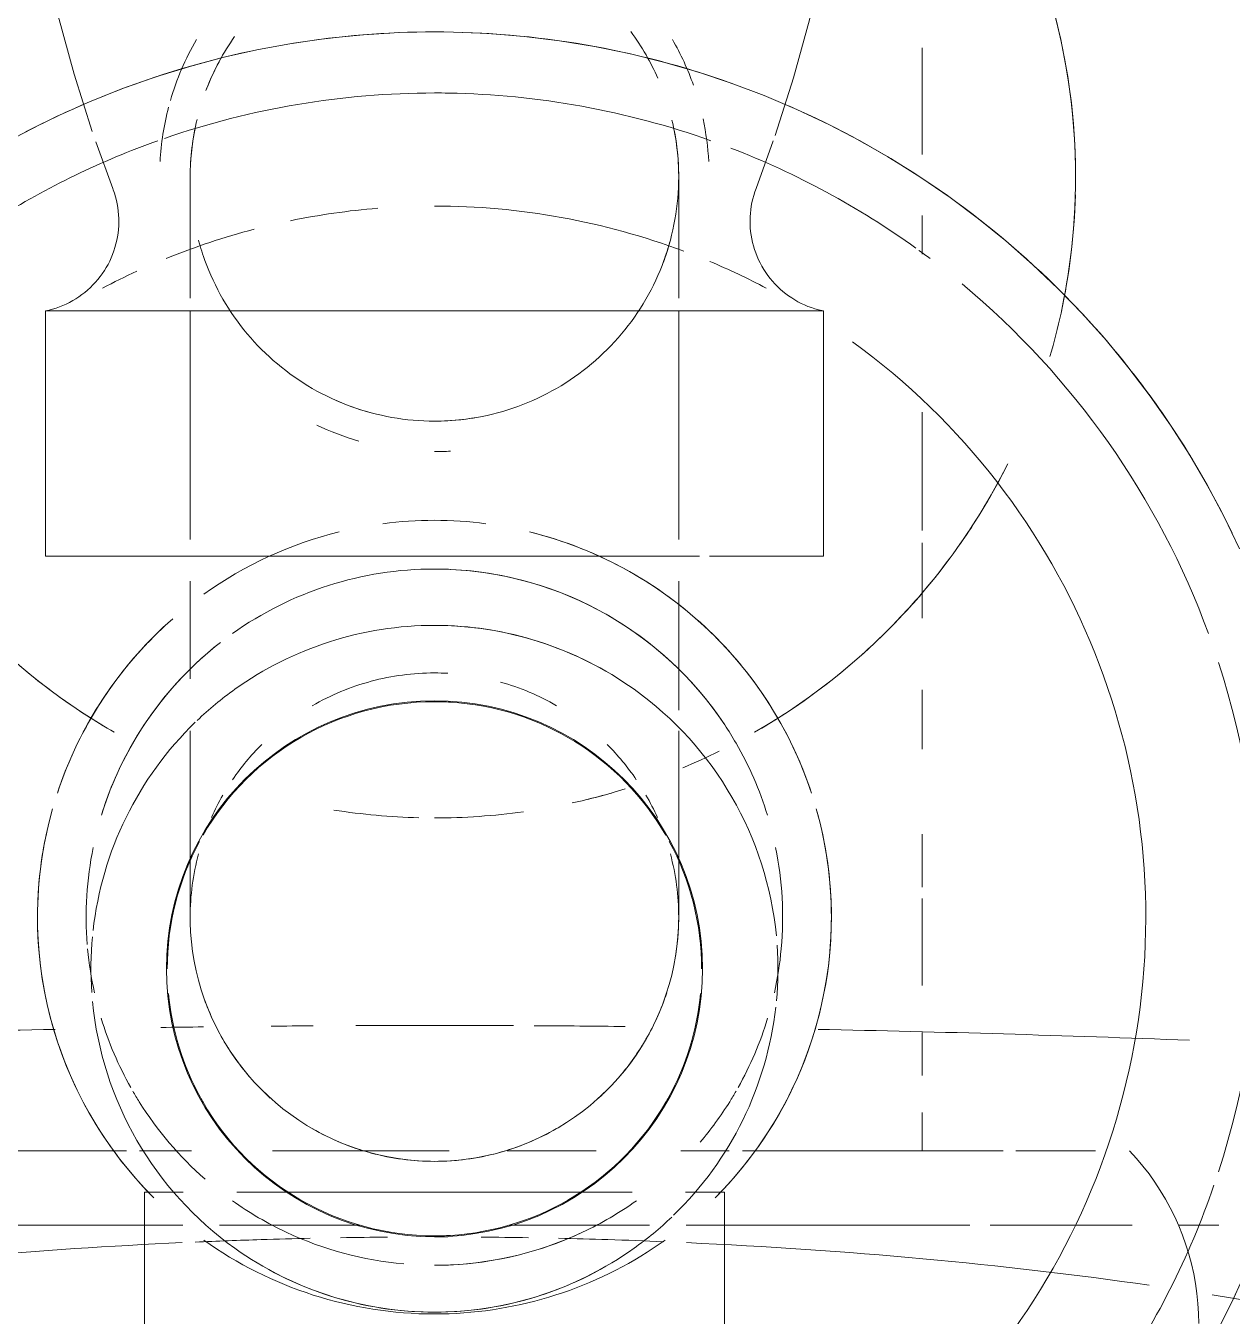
# Model space of a CAD drawing. Header units: millimetres. Extents: x -4000 to 187956, y -58990 to 162485.
# Drawn here: x 157920.76 to 157960.27, y 1812.43 to 1854.7 of the extents above; entities that cross this region are included whole.
import ezdxf

# ---------------------------------------------------------------- set-up
doc = ezdxf.new("R2010")
doc.units = ezdxf.units.MM
doc.layers.add('P-SANR-FIXT', color=6, linetype='Continuous', lineweight=9)

# ---------------------------------------------------------------- blocks, each defined once
blk = doc.blocks.new('C307 - C307-V894-FFS - TANG 1')
at = {"layer": 'P-SANR-FIXT', "color": 253}
for p, q in [((-9.5, 95.913), (-9.5, 82.012)), ((9.5, 82.012), (9.5, 95.913)), ((-9.5, 82.012), (-8.227, 82.012)), ((8.227, 82.012), (9.5, 82.012)), ((-8, 63.521), (-8, 61.989)), ((8, 61.989), (8, 63.521)), ((-12.74, 61.173), (-12.74, 53.14)), ((-9.008, 61.173), (-12.74, 61.173)), ((0, 61.173), (-8.676, 61.173)), ((12.74, 61.173), (0, 61.173)), ((12.74, 53.14), (12.74, 61.173)), ((0, 53.14), (-12.74, 53.14)), ((8.537, 53.14), (0, 53.14)), ((12.74, 53.14), (9.008, 53.14)), ((8, 50.595), (8, 50.961)), ((-11.097, 47.573), (-10.535, 49.127)), ((10.535, 49.127), (11.086, 47.596))]:
    blk.add_line(p, q, dxfattribs=at)
at = {"layer": 'P-SANR-FIXT', "color": 90}
for p, q in [((-25.025, 85.984), (-25.032, 86.312)), ((-25.005, 85.657), (-25.025, 85.984)), ((-24.972, 85.33), (-25.005, 85.657)), ((-24.926, 85.005), (-24.972, 85.33)), ((-24.867, 84.682), (-24.926, 85.005)), ((-24.795, 84.362), (-24.867, 84.682)), ((-24.71, 84.045), (-24.795, 84.362)), ((-24.613, 83.731), (-24.71, 84.045)), ((-24.503, 83.422), (-24.613, 83.731)), ((-24.381, 83.117), (-24.503, 83.422)), ((-24.406, 83.089), (-25.692, 83.089)), ((-24.247, 82.817), (-24.381, 83.117)), ((-18.216, 83.089), (-22.855, 83.089)), ((-15.507, 83.089), (-17.522, 83.089)), ((-8.242, 83.089), (-15.079, 83.089)), ((-4.256, 83.089), (-7.041, 83.089)), ((-4.253, 83.089), (-6.812, 83.089)), ((-2.443, 83.089), (-4.256, 83.089)), ((-2.443, 83.089), (-4.253, 83.089)), ((4.253, 83.089), (2.427, 83.089)), ((4.256, 83.089), (2.428, 83.089)), ((6.812, 83.089), (4.253, 83.089)), ((7.041, 83.089), (4.256, 83.089)), ((15.062, 83.089), (8.242, 83.089)), ((-24.101, 82.523), (-24.247, 82.817)), ((-23.943, 82.235), (-24.101, 82.523)), ((-23.774, 81.954), (-23.943, 82.235)), ((-6.474, 82.012), (0, 82.012)), ((0, 82.012), (6.474, 82.012)), ((-23.594, 81.68), (-23.774, 81.954)), ((-23.403, 81.413), (-23.594, 81.68)), ((-23.201, 81.153), (-23.403, 81.413)), ((-22.99, 80.903), (-23.201, 81.153)), ((-22.768, 80.66), (-22.99, 80.903)), ((-2.294, 80.664), (-1.985, 80.75)), ((-1.36, 80.884), (-1.043, 80.932)), ((-0.406, 80.99), (-0.086, 81)), ((-0.086, 81), (0.234, 80.997)), ((0.234, 80.997), (0.553, 80.981)), ((1.189, 80.911), (1.505, 80.857)), ((1.505, 80.857), (1.818, 80.791)), ((1.818, 80.791), (2.128, 80.712)), ((-21.654, 80.66), (-19.044, 80.66)), ((-21.654, 80.66), (-19.044, 80.66)), ((-18.63, 80.66), (-10.136, 80.66)), ((-18.42, 80.66), (-16.729, 80.66)), ((-16.729, 80.66), (-13.735, 80.66)), ((-15.976, 80.66), (-15.976, 79.395)), ((-14.759, 80.66), (-15.976, 80.66)), ((-11.296, 80.66), (-15.976, 80.66)), ((-11.296, 80.66), (-13.283, 80.66)), ((-12.578, 80.66), (-11.517, 80.66)), ((-11.265, 80.66), (-10.136, 80.66)), ((-10.085, 80.66), (-11.08, 80.66)), ((-10.085, 80.66), (-11.08, 80.66)), ((-9.658, 80.66), (-8.068, 80.66)), ((-8.164, 80.66), (-9.651, 80.66)), ((-3.117, 80.66), (-5.3, 80.66)), ((-2.47, 80.66), (-5.3, 80.66)), ((-5.154, 80.66), (-3.01, 80.66)), ((-5.154, 80.66), (-2.382, 80.66)), ((-3.485, 80.201), (-3.195, 80.334)), ((-3.195, 80.334), (-2.899, 80.456)), ((-2.899, 80.456), (-2.598, 80.566)), ((-2.598, 80.566), (-2.294, 80.664)), ((0, 80.66), (-0.484, 80.66)), ((0, 80.66), (-0.484, 80.66)), ((-0.466, 80.66), (0, 80.66)), ((-0.466, 80.66), (0, 80.66)), ((5.3, 80.66), (0, 80.66)), ((5.3, 80.66), (0, 80.66)), ((0, 80.66), (5.154, 80.66)), ((0, 80.66), (5.154, 80.66)), ((2.128, 80.712), (2.434, 80.621)), ((2.434, 80.621), (2.737, 80.517)), ((2.737, 80.517), (3.036, 80.402)), ((3.036, 80.402), (3.329, 80.274)), ((7.958, 80.66), (9.658, 80.66)), ((9.651, 80.66), (8.059, 80.66)), ((11.073, 80.66), (10.085, 80.66)), ((11.073, 80.66), (10.085, 80.66)), ((10.136, 80.66), (11.256, 80.66)), ((10.136, 80.66), (18.176, 80.66)), ((13.283, 80.66), (11.296, 80.66)), ((15.976, 80.66), (11.296, 80.66)), ((11.517, 80.66), (12.578, 80.66)), ((-4.322, 79.732), (-4.05, 79.899)), ((-4.05, 79.899), (-3.771, 80.056)), ((-3.771, 80.056), (-3.485, 80.201)), ((3.329, 80.274), (3.617, 80.135)), ((3.617, 80.135), (3.9, 79.985)), ((3.9, 79.985), (4.176, 79.824)), ((-4.847, 79.365), (-4.588, 79.554)), ((-4.588, 79.554), (-4.322, 79.732)), ((4.176, 79.824), (4.446, 79.651)), ((4.446, 79.651), (4.708, 79.468)), ((-5.34, 78.957), (-5.097, 79.166)), ((-5.097, 79.166), (-4.847, 79.365)), ((4.708, 79.468), (4.963, 79.275)), ((4.963, 79.275), (5.21, 79.071)), ((5.21, 79.071), (5.448, 78.858)), ((-5.799, 78.511), (-5.574, 78.739)), ((-5.574, 78.739), (-5.34, 78.957)), ((5.448, 78.858), (5.678, 78.635)), ((5.678, 78.635), (5.899, 78.404)), ((-6.221, 78.03), (-6.014, 78.275)), ((-6.014, 78.275), (-5.799, 78.511)), ((5.899, 78.404), (6.111, 78.163)), ((-15.976, 78.191), (-15.976, 76.778)), ((-6.417, 77.778), (-6.221, 78.03)), ((6.111, 78.163), (6.312, 77.915)), ((6.312, 77.915), (6.504, 77.659)), ((-6.778, 77.249), (-6.603, 77.517)), ((-6.603, 77.517), (-6.417, 77.778)), ((6.504, 77.659), (6.685, 77.395)), ((6.685, 77.395), (6.855, 77.124)), ((-7.096, 76.694), (-6.943, 76.975)), ((-6.943, 76.975), (-6.778, 77.249)), ((6.855, 77.124), (7.015, 76.847)), ((-7.238, 76.408), (-7.096, 76.694)), ((7.015, 76.847), (7.163, 76.563)), ((7.163, 76.563), (7.3, 76.274)), ((-7.487, 75.818), (-7.368, 76.115)), ((-7.368, 76.115), (-7.238, 76.408)), ((7.3, 76.274), (7.425, 75.979)), ((-7.594, 75.517), (-7.487, 75.818)), ((7.425, 75.979), (7.538, 75.68)), ((7.538, 75.68), (7.639, 75.376)), ((-7.688, 75.211), (-7.594, 75.517)), ((7.639, 75.376), (7.728, 75.069)), ((-15.976, 75.238), (-15.976, 72.389)), ((-7.841, 74.589), (-7.771, 74.902)), ((-7.771, 74.902), (-7.688, 75.211)), ((7.728, 75.069), (7.804, 74.758)), ((-7.898, 74.275), (-7.841, 74.589)), ((7.804, 74.758), (7.868, 74.445)), ((7.868, 74.445), (7.92, 74.129)), ((-7.942, 73.958), (-7.898, 74.275)), ((7.92, 74.129), (7.959, 73.811)), ((-7.994, 73.32), (-7.974, 73.639)), ((-7.974, 73.639), (-7.942, 73.958)), ((7.959, 73.811), (7.985, 73.492)), ((-8, 73), (-7.994, 73.32)), ((7.985, 73.492), (7.998, 73.173)), ((7.998, 73.173), (8, 73)), ((-8, 72.99), (-8, 73)), ((-8, 72.931), (-8, 72.99)), ((-8, 72.821), (-8, 72.931)), ((-8, 72.659), (-8, 72.821)), ((8, 73), (8, 72.974)), ((8, 72.768), (8, 72.588)), ((-8, 72.447), (-8, 72.659)), ((-8, 72.184), (-8, 72.447)), ((8, 72.588), (8, 72.357)), ((8, 72.357), (8, 72.075)), ((-15.976, 72.015), (-15.976, 70.284)), ((-8, 71.87), (-8, 72.184)), ((-8, 71.506), (-8, 71.87)), ((8, 72.075), (8, 71.743)), ((-8, 71.094), (-8, 71.506)), ((8, 71.743), (8, 71.362)), ((-8, 70.633), (-8, 71.094)), ((8, 71.362), (8, 70.931)), ((-8, 70.123), (-8, 70.633)), ((8, 70.931), (8, 70.452)), ((8, 70.452), (8, 69.926)), ((-8, 69.567), (-8, 70.123)), ((8, 69.926), (8, 69.353)), ((-8, 68.965), (-8, 69.567)), ((8, 69.353), (8, 68.734)), ((-8, 68.318), (-8, 68.965)), ((8, 68.734), (8, 68.071)), ((-8, 67.626), (-8, 68.318)), ((8, 68.071), (8, 67.363)), ((-15.976, 67.495), (-15.976, 65.552)), ((-8, 66.891), (-8, 67.626)), ((-15.976, 63.203), (-15.976, 60.74)), ((-15.976, 60.332), (-15.976, 56.458)), ((8.537, 53.14), (0, 53.14)), ((9.008, 53.14), (8.537, 53.14)), ((8, 51.783), (8, 52.238)), ((-15.976, 51.283), (-15.976, 50.011)), ((-8, 50.963), (-8, 50.597)), ((-8, 49.687), (-8, 49.448)), ((8, 49.447), (8, 49.686)), ((-8, 49.448), (-8, 49.242)), ((-8, 49.242), (-8, 49.069)), ((-8, 49.069), (-8, 48.929)), ((8, 49.241), (8, 49.447)), ((8, 49.068), (8, 49.241)), ((8, 48.928), (8, 49.068)), ((-8, 48.929), (-8, 48.823)), ((8, 48.822), (8, 48.928)), ((-15.976, 48.012), (-15.976, 44.516))]:
    blk.add_line(p, q, dxfattribs=at)
at = {"layer": 'P-SANR-FIXT', "color": 254}
for p, q in [((-24.393, 83.089), (-25.682, 83.089)), ((-20.059, 83.089), (-22.823, 83.089)), ((-18.205, 83.089), (-20.059, 83.089)), ((-8.258, 83.089), (-17.539, 83.089)), ((17.35, 83.089), (8.258, 83.089)), ((-6.474, 82.012), (0, 82.012)), ((0, 82.012), (6.474, 82.012)), ((8, 67.363), (8, 66.891)), ((-8, 66.214), (-8, 63.521)), ((8, 63.521), (8, 65.196)), ((-9.008, 61.173), (-9.535, 61.173)), ((0, 61.173), (-8.676, 61.173)), ((9.008, 61.173), (0, 61.173)), ((-8, 60.63), (-8, 53.14)), ((8, 53.14), (8, 60.63)), ((0, 53.14), (-9.008, 53.14)), ((9.008, 53.14), (8.537, 53.14)), ((-8, 52.724), (-8, 52.24)), ((8, 52.721), (8, 52.724)), ((8, 52.238), (8, 52.721)), ((-8, 52.24), (-8, 51.785)), ((-8, 51.785), (-8, 51.359)), ((8, 51.357), (8, 51.783)), ((-8, 51.359), (-8, 50.963)), ((8, 50.961), (8, 51.357)), ((-10.344, 50.423), (-10.356, 50.542)), ((-10.338, 50.303), (-10.344, 50.423)), ((-8, 50.597), (-8, 50.262)), ((8, 50.261), (8, 50.595)), ((10.34, 50.352), (10.336, 50.232)), ((10.348, 50.472), (10.34, 50.352)), ((10.362, 50.591), (10.348, 50.472)), ((-8, 50.262), (-8, 49.959)), ((-8, 49.959), (-8, 49.687)), ((8, 49.957), (8, 50.261)), ((8, 49.686), (8, 49.957)), ((-10.426, 49.47), (-10.399, 49.587)), ((-10.399, 49.587), (-10.377, 49.705)), ((-10.377, 49.705), (-10.36, 49.824)), ((10.415, 49.518), (10.444, 49.402)), ((-8, 48.823), (-8, 48.75)), ((8, 48.75), (8, 48.822))]:
    blk.add_line(p, q, dxfattribs=at)
at = {"layer": 'P-SANR-FIXT', "color": 250, "flags": 128}
for points in [[(-25.577, 86.669), (-26.103, 85.635), (-26.587, 84.581)], [(-26.37, 60.932), (-25.866, 59.887), (-25.321, 58.863), (-24.735, 57.862), (-24.11, 56.885), (-23.446, 55.933), (-22.745, 55.01), (-22.008, 54.114), (-21.235, 53.249), (-20.428, 52.416), (-19.588, 51.616), (-18.718, 50.849), (-17.817, 50.119), (-16.888, 49.424), (-15.931, 48.768), (-14.95, 48.15), (-13.944, 47.572), (-12.916, 47.035), (-11.867, 46.539), (-10.8, 46.086), (-9.715, 45.676), (-8.614, 45.309), (-7.5, 44.987), (-6.374, 44.709), (-5.237, 44.477), (-4.092, 44.29), (-2.941, 44.15), (-1.785, 44.055), (-0.626, 44.007), (0, 44)], [(0, 44), (1.16, 44.023), (2.318, 44.093), (3.472, 44.209), (4.62, 44.37), (5.761, 44.578), (6.893, 44.831), (8.014, 45.129), (9.122, 45.472), (10.216, 45.859), (11.293, 46.289), (12.352, 46.762), (13.392, 47.277)], [(-8.41, 9), (-9.272, 10.778), (-10.063, 12.59), (-10.781, 14.432), (-11.424, 16.3), (-11.993, 18.194), (-12.485, 20.108), (-12.9, 22.04), (-13.237, 23.988), (-13.497, 25.947), (-13.678, 27.916), (-13.779, 29.889), (-13.802, 31.866), (-13.746, 33.842), (-13.611, 35.814), (-13.397, 37.779), (-13.105, 39.733), (-12.735, 41.675), (-12.287, 43.6), (-11.763, 45.506), (-11.163, 47.389)], [(11.205, 47.267), (11.8, 45.383), (12.319, 43.475), (12.761, 41.549), (13.126, 39.607), (13.414, 37.651), (13.622, 35.686), (13.752, 33.713), (13.803, 31.737), (13.775, 29.761), (13.668, 27.787), (13.482, 25.82), (13.218, 23.861), (12.875, 21.914), (12.455, 19.983), (11.958, 18.07), (11.385, 16.178), (10.736, 14.311), (10.014, 12.471), (9.219, 10.662), (8.41, 9)]]:
    blk.add_lwpolyline(points, dxfattribs=at)
at = {"layer": 'P-SANR-FIXT', "color": 90, "flags": 128}
for points in [[(-1.985, 80.75), (-1.674, 80.823), (-1.36, 80.884)], [(-1.043, 80.932), (-0.725, 80.967), (-0.406, 80.99)], [(0.553, 80.981), (0.872, 80.952), (1.189, 80.911)], [(8, 72.974), (8, 72.897), (8, 72.768)]]:
    blk.add_lwpolyline(points, dxfattribs=at)
at = {"layer": 'P-SANR-FIXT', "color": 253, "flags": 128}
for points in [[(-10.356, 50.542), (-10.372, 50.661), (-10.393, 50.779), (-10.418, 50.896), (-10.448, 51.012), (-10.483, 51.127), (-10.522, 51.241), (-10.566, 51.352), (-10.615, 51.462), (-10.667, 51.57), (-10.724, 51.676), (-10.785, 51.779), (-10.85, 51.88), (-10.92, 51.978), (-10.993, 52.073), (-11.069, 52.165), (-11.15, 52.254), (-11.234, 52.34), (-11.321, 52.422), (-11.411, 52.501), (-11.505, 52.576), (-11.601, 52.648), (-11.701, 52.715), (-11.803, 52.778), (-11.907, 52.838), (-12.013, 52.893), (-12.122, 52.944), (-12.233, 52.99), (-12.345, 53.032), (-12.459, 53.069), (-12.575, 53.102), (-12.691, 53.13), (-12.74, 53.14)], [(12.74, 53.14), (12.623, 53.114), (12.507, 53.083), (12.392, 53.048), (12.279, 53.008), (12.167, 52.963), (12.058, 52.914), (11.95, 52.861), (11.845, 52.803), (11.742, 52.742), (11.642, 52.676), (11.544, 52.606), (11.449, 52.532), (11.358, 52.455), (11.269, 52.374), (11.184, 52.29), (11.102, 52.202), (11.024, 52.111), (10.949, 52.017), (10.878, 51.92), (10.811, 51.821), (10.749, 51.718), (10.69, 51.614), (10.636, 51.507), (10.586, 51.398), (10.54, 51.287), (10.499, 51.174), (10.462, 51.06), (10.43, 50.944), (10.402, 50.827), (10.38, 50.709), (10.362, 50.591)], [(-10.36, 49.824), (-10.347, 49.943), (-10.339, 50.063), (-10.336, 50.183), (-10.338, 50.303)], [(10.336, 50.232), (10.337, 50.112), (10.343, 49.992), (10.354, 49.873), (10.37, 49.754), (10.39, 49.635), (10.415, 49.518)], [(-10.535, 49.127), (-10.494, 49.24), (-10.458, 49.354), (-10.426, 49.47)], [(10.444, 49.402), (10.479, 49.287), (10.517, 49.173), (10.535, 49.127)]]:
    blk.add_lwpolyline(points, dxfattribs=at)
at = {"layer": 'P-SANR-FIXT', "color": 253}
for centre, radius, start, end in [((0, 73), 23.297, 105.3108, 234), ((0, 73), 23.297, 306, 74.6892), ((0, 73), 27, 145.2619, 161.0128), ((0, 73), 29, 148.6226, 154.7976), ((0, 74.691), 11.25, 90, 120), ((0, 74.691), 11.25, 60, 90), ((0, 74.691), 11.25, 125.5272, 133.6949), ((0, 74.691), 11.25, 125.5272, 133.6949), ((0, 74.691), 11.25, 5.4905, 54.4728), ((0, 74.691), 11.25, 5.4905, 54.4728), ((0, 74.691), 11.25, 134.1394, 173.5904), ((0, 74.691), 11.25, 134.1394, 173.5904), ((0, 73), 13, 135, 195.8514), ((0, 73), 13, 344.1486, 45), ((0, 73), 27, 162, 198), ((0, 74.691), 11.25, 174.6435, 183.9413), ((0, 74.691), 11.25, 174.6435, 183.9413), ((0, 74.691), 11.25, 354.6435, 3.9413), ((0, 74.691), 11.25, 354.6435, 3.9413), ((0, 74.691), 11.25, 185.4905, 234.4728), ((0, 74.691), 11.25, 185.4905, 234.4728), ((0, 74.691), 11.25, 314.1394, 353.5904), ((0, 74.691), 11.25, 314.1394, 353.5904), ((0, 73), 11.405, 197.0353, 210), ((0, 73), 11.405, 197.0353, 210), ((0, 73), 11.405, 307.8881, 342.9647), ((0, 73), 11.405, 307.8881, 342.9647), ((0, 73), 13, 198.2249, 256.1379), ((0, 73), 13, 311.2324, 341.7751), ((0, 48.75), 21, 119.9568, 153.4176), ((0, 48.75), 21, 23.4533, 60.0432), ((0, 73), 11.405, 213.5357, 270), ((0, 73), 11.405, 213.5357, 270), ((0, 74.691), 11.25, 305.5272, 313.6949), ((0, 74.691), 11.25, 305.5272, 313.6949), ((0, 74.691), 11.25, 240, 270), ((0, 73), 27, 200.1353, 230.1972), ((0, 73), 11.405, 270, 305.4614), ((0, 73), 11.405, 270, 305.4614), ((0, 73), 13, 283.8621, 305.541), ((0, 73), 29, 205.7174, 214.3074), ((0, 73), 29, 218.0932, 225.4104), ((0, 48.75), 21, 163.7365, 167.7383), ((0, 73), 23.297, 242.1872, 247.2211), ((0, 73), 23.297, 294.7332, 297.8128), ((0, 73), 27, 234.2675, 248.9158), ((0, 73), 27, 289.5931, 302.1047), ((0, 73), 29, 293.4386, 303.073), ((0, 73), 27, 250.4069, 269.011), ((0, 73), 27, 270, 289.1062), ((0, 73), 29, 281.9666, 292.4496), ((0, 48.75), 9, 330, 343.8719), ((0, 73), 29, 250.3698, 270), ((0, 48.75), 9, 199.4825, 210)]:
    blk.add_arc(centre, radius, start, end, dxfattribs=at)
at = {"layer": 'P-SANR-FIXT', "color": 90}
for centre, radius, start, end in [((0, 73), 13, 92.1343, 125.541), ((0, 73), 13, 90, 92.1343), ((0, 73), 13, 90, 92.1343), ((0, 73), 13, 54.459, 90), ((0, 73), 11.405, 90, 115.1795), ((0, 73), 11.405, 90, 115.1795), ((0, 73), 11.405, 92.6486, 115.1795), ((0, 73), 11.405, 90, 92.6486), ((0, 73), 11.405, 64.8205, 84.9482), ((0, 73), 11.405, 64.8205, 84.9482), ((0, 73), 11.405, 64.8205, 84.9482), ((0, 74.691), 8.75, 93.4522, 150), ((0, 73), 11.405, 115.1795, 125.4614), ((0, 74.691), 8.75, 90, 93.4522), ((0, 74.691), 8.75, 30, 90), ((0, 73), 11.405, 54.5386, 64.8205), ((0, 73), 11.405, 32.012, 48.798), ((0, 73), 8, 90, 105), ((0, 73), 8, 75, 90), ((0, 73), 11.405, 139.7289, 147.988), ((0, 73), 8, 105, 120), ((0, 73), 8, 60, 75), ((0, 74.691), 8.75, 150, 151.1806), ((0, 74.691), 8.75, 28.8194, 30), ((0, 73), 11.405, 147.988, 150), ((0, 73), 11.405, 147.988, 150), ((0, 73), 11.405, 147.988, 150), ((0, 74.691), 8.75, 151.1806, 174.7104), ((0, 73), 8, 132.2071, 135), ((0, 73), 8, 45, 47.7929), ((0, 74.691), 8.75, 5.2896, 28.8194), ((0, 73), 11.405, 30, 32.012), ((0, 73), 11.405, 30, 32.012), ((0, 73), 11.405, 30, 32.012), ((0, 73), 11.405, 150.6808, 163.1167), ((0, 73), 8, 139.3925, 150), ((0, 73), 8, 30, 40.6075), ((0, 73), 11.405, 16.8833, 29.3192), ((0, 73), 8, 150, 161.9835), ((0, 73), 8, 18.0165, 30), ((0, 73), 11.405, 167.4583, 174.7517), ((0, 73), 11.405, 5.2483, 12.5417), ((0, 74.691), 8.75, 180, 208.477), ((0, 74.691), 8.75, 331.523, 360), ((0, 73), 11.405, 174.843, 191.5292), ((0, 73), 8, 169.945, 180), ((0, 73), 11.405, 348.4708, 4.5313), ((0, 73), 8, 180, 195), ((0, 73), 8, 345, 360), ((0, 74.691), 8.75, 210, 266.5478), ((0, 74.691), 8.75, 270, 330), ((0, 48.75), 21, 90, 97.976), ((0, 48.75), 21, 90, 91.2716), ((0, 73), 11.405, 197.0353, 210), ((0, 73), 8, 204.0764, 210), ((0, 48.75), 21, 80.9852, 88.6098), ((0, 73), 8, 330, 335.9236), ((0, 73), 11.405, 330, 342.9647), ((0, 48.75), 21, 102.4023, 107.3048), ((0, 48.75), 21, 102.4023, 106.0301), ((0, 73), 8, 214.2561, 225), ((0, 73), 8, 315, 325.7439), ((0, 48.75), 21, 112.7924, 116.3595), ((0, 73), 11.405, 210, 213.5357), ((0, 73), 11.405, 307.8881, 330), ((0, 48.75), 21, 119.9568, 125.8085), ((0, 48.75), 21, 54.1915, 60.0432), ((0, 73), 11.405, 213.5357, 267.3514), ((0, 74.691), 8.75, 266.5478, 270), ((0, 48.75), 21, 126, 143.5166), ((0, 48.75), 21, 36.4834, 54), ((0, 73), 8, 266.8415, 270), ((0, 73), 13, 223.7902, 225), ((0, 73), 11.405, 270, 305.4614), ((0, 73), 13, 311.2324, 315), ((0, 73), 11.405, 267.3514, 270), ((0, 48.75), 21, 144.676, 153.4176), ((0, 73), 13, 262.5504, 270), ((0, 73), 13, 270, 277.4496), ((0, 48.75), 9, 90, 93.3563), ((0, 48.75), 9, 64.6476, 74.0609), ((0, 48.75), 8, 90, 93.1585), ((0, 48.75), 8, 159.5863, 165), ((0, 48.75), 8, 15, 20.4137), ((0, 48.75), 8, 180, 191.323), ((0, 48.75), 8, 348.677, 0)]:
    blk.add_arc(centre, radius, start, end, dxfattribs=at)
at = {"layer": 'P-SANR-FIXT', "color": 254}
for centre, radius, start, end in [((0, 73), 13, 92.1343, 125.541), ((0, 73), 13, 54.459, 90), ((0, 73), 11.405, 115.1795, 125.4614), ((0, 73), 11.405, 115.1795, 125.4614), ((0, 73), 11.405, 54.5386, 64.8205), ((0, 73), 11.405, 54.5386, 64.8205), ((0, 73), 13, 135, 180), ((0, 73), 13, 0, 45), ((0, 73), 11.405, 32.012, 48.798), ((0, 73), 11.405, 32.012, 48.798), ((0, 73), 11.405, 139.7289, 147.988), ((0, 73), 11.405, 139.7289, 147.988), ((0, 73), 11.405, 150.6808, 163.1167), ((0, 73), 11.405, 150.6808, 163.1167), ((0, 73), 11.405, 16.8833, 29.3192), ((0, 73), 11.405, 16.8833, 29.3192), ((0, 73), 11.405, 167.4583, 174.7517), ((0, 73), 11.405, 167.4583, 174.7517), ((0, 73), 11.405, 5.2483, 12.5417), ((0, 73), 11.405, 5.2483, 12.5417), ((0, 73), 11.405, 174.843, 191.5292), ((0, 73), 11.405, 174.843, 191.5292), ((0, 73), 11.405, 348.4708, 4.5313), ((0, 73), 11.405, 348.4708, 4.5313), ((0, 73), 13, 180, 195.8514), ((0, 73), 13, 344.1486, 0), ((0, 73), 13, 198.2249, 223.7902), ((0, 73), 13, 315, 341.7751), ((0, 48.75), 21, 112.7924, 116.3595), ((0, 73), 11.405, 210, 213.5357), ((0, 73), 11.405, 210, 213.5357), ((0, 73), 8, 240, 254.3287), ((0, 73), 8, 285, 300), ((0, 73), 8, 270, 285), ((0, 73), 13, 225, 256.1379), ((0, 73), 13, 283.8621, 305.541), ((0, 73), 13, 262.5504, 270), ((0, 73), 13, 270, 277.4496), ((0, 48.75), 21, 167.7383, 178.3834), ((0, 73), 27, 233.039, 234), ((0, 73), 23.297, 249.4637, 270), ((0, 73), 23.297, 284.6786, 292.1428), ((0, 73), 23.297, 274.5729, 281.6778), ((0, 48.75), 21, 180, 198), ((0, 48.75), 9, 183.1872, 192.1701), ((0, 48.75), 9, 345.3238, 356.8133), ((0, 73), 27, 269.011, 270), ((0, 48.75), 8, 330, 339.2873)]:
    blk.add_arc(centre, radius, start, end, dxfattribs=at)
at = {"layer": 'P-SANR-FIXT', "color": 250}
for centre, radius, start, end in [((0, 74.691), 11.25, 90, 125.5272), ((0, 74.691), 11.25, 54.4728, 90), ((0, 74.691), 8.778, 90, 270), ((0, 74.691), 8.778, 270, 90), ((0, 74.691), 11.25, 234.4728, 270), ((0, 74.691), 11.25, 270, 305.5272), ((0, 74.691), 11.25, 270, 305.5272), ((0, 73), 29, 214.3074, 218.0932), ((0, 48.75), 21, 167.7383, 227.8289), ((0, 73), 29, 225.4104, 246.4109), ((0, 73), 29, 270, 279.2562)]:
    blk.add_arc(centre, radius, start, end, dxfattribs=at)
blk.add_open_spline([(-42.56, 89.707), (-37.766, 87.859), (-31.945, 86.405), (-25.469, 85.369)], degree=3, dxfattribs=at)
at = {"layer": 'P-SANR-FIXT', "color": 253}
for points in [[(-23.413, 85.057), (-18.615, 84.369), (-13.494, 83.902), (-8.261, 83.663)], [(8.26, 83.663), (12.971, 83.878), (17.593, 84.278), (21.969, 84.858)], [(-24.727, 77.033), (-20.668, 76.877), (-16.614, 76.758), (-12.564, 76.677)], [(12.426, 76.675), (16.477, 76.756), (20.576, 76.875), (24.723, 77.033)], [(6.546, 44.152), (6.918, 44.682), (7.226, 45.258), (7.46, 45.861)]]:
    blk.add_open_spline(points, degree=3, dxfattribs=at)
at = {"layer": 'P-SANR-FIXT', "color": 254}
for points in [[(-7.518, 83.631), (-6.907, 83.605), (-6.293, 83.583), (-5.679, 83.564)], [(5.678, 83.564), (6.398, 83.586), (7.116, 83.613), (7.832, 83.644)], [(-8, 48.75), (-8, 48.124), (-7.925, 47.498), (-7.779, 46.888)], [(7.775, 46.866), (7.924, 47.483), (8, 48.117), (8, 48.75)]]:
    blk.add_open_spline(points, degree=3, dxfattribs=at)
at = {"layer": 'P-SANR-FIXT', "color": 90}
for points in [[(-5.679, 83.564), (-5.142, 83.547), (-4.605, 83.532), (-4.067, 83.52)], [(-3.077, 83.501), (-2.563, 83.492), (-2.049, 83.486), (-1.535, 83.482)], [(-0.439, 83.476), (-0.296, 83.475), (-0.152, 83.475), (-0.008, 83.475)], [(1.534, 83.482), (2.048, 83.486), (2.563, 83.492), (3.076, 83.501)], [(4.067, 83.52), (4.605, 83.532), (5.142, 83.547), (5.678, 83.564)], [(-6.25, 76.581), (-5.256, 76.57), (-4.262, 76.562), (-3.268, 76.556)], [(-2.593, 76.552), (-1.728, 76.548), (-0.864, 76.545), (0, 76.544)], [(0, 76.544), (0.854, 76.545), (1.711, 76.547), (2.57, 76.551)], [(3.967, 76.56), (4.427, 76.563), (4.888, 76.567), (5.349, 76.571)], [(7.566, 76.595), (8.029, 76.601), (8.494, 76.607), (8.959, 76.614)], [(7.516, 51.489), (7.198, 52.363), (6.257, 53.994), (4.083, 55.821), (1.418, 56.79), (-1.416, 56.791), (-4.084, 55.819), (-6.252, 53.999), (-7.67, 51.548), (-8, 49.683), (-8, 48.75)], [(-0.438, 56.738), (-0.756, 56.72), (-1.074, 56.684), (-1.388, 56.629)], [(3.339, 56.02), (2.939, 56.203), (2.524, 56.354), (2.1, 56.469)], [(-7.516, 51.49), (-7.835, 50.616), (-8, 49.683), (-8, 48.75)]]:
    blk.add_open_spline(points, degree=3, dxfattribs=at)
at = {"layer": 'P-SANR-FIXT', "color": 250}
blk.add_open_spline([(-18.366, 4.081), (-19.903, 4.154), (-23.248, 4.335), (-28.273, 4.692), (-33.432, 5.166), (-37.602, 5.618), (-40.864, 6.004), (-44.081, 6.399), (-47.997, 6.927), (-52.535, 7.633), (-56.941, 8.397), (-61.248, 9.203), (-65.448, 10.056), (-70.877, 11.275), (-85.281, 14.901), (-106.179, 22.375), (-129.304, 35.807), (-141.715, 47.207), (-147.158, 53.548)], degree=3, knots=[-0.9208028, -0.9208028, -0.9208028, -0.9208028, -0.9, -0.875, -0.85, -0.825, -0.8125, -0.8, -0.775, -0.75, -0.725, -0.7, -0.675, -0.65, -0.6, -0.4, -0.2, 0, 0, 0, 0], dxfattribs=at)
at = {"layer": 'P-SANR-FIXT', "color": 253}
blk.add_open_spline([(-7.318, 45.519), (-7.203, 45.257), (-6.935, 44.729), (-6.61, 44.234), (-6.427, 43.988)], degree=3, knots=[-0.86746336, -0.86746336, -0.86746336, -0.86746336, -0.83333333, -0.79680333, -0.79680333, -0.79680333, -0.79680333], dxfattribs=at)
blk = doc.blocks.new('C307 - C307-V947-FFS - TANG 1')
at = {"layer": 'P-SANR-FIXT', "color": 253}
for p, q in [((-9.5, 95.913), (-9.5, 82.012)), ((9.5, 82.012), (9.5, 95.913)), ((-9.5, 82.012), (-8.227, 82.012)), ((8.227, 82.012), (9.5, 82.012)), ((-8, 63.521), (-8, 61.989)), ((8, 61.989), (8, 63.521)), ((-12.74, 61.173), (-12.74, 53.14)), ((-9.008, 61.173), (-12.74, 61.173)), ((0, 61.173), (-8.676, 61.173)), ((12.74, 61.173), (0, 61.173)), ((12.74, 53.14), (12.74, 61.173)), ((0, 53.14), (-12.74, 53.14)), ((8.537, 53.14), (0, 53.14)), ((12.74, 53.14), (9.008, 53.14)), ((8, 50.595), (8, 50.961)), ((-11.097, 47.573), (-10.535, 49.127)), ((10.535, 49.127), (11.086, 47.596))]:
    blk.add_line(p, q, dxfattribs=at)
at = {"layer": 'P-SANR-FIXT', "color": 90}
for p, q in [((-25.025, 85.984), (-25.032, 86.312)), ((-25.005, 85.657), (-25.025, 85.984)), ((-24.972, 85.33), (-25.005, 85.657)), ((-24.926, 85.005), (-24.972, 85.33)), ((-24.613, 83.731), (-24.71, 84.045)), ((-24.503, 83.422), (-24.613, 83.731)), ((-24.381, 83.117), (-24.503, 83.422)), ((-24.406, 83.089), (-25.692, 83.089)), ((-24.247, 82.817), (-24.381, 83.117)), ((-18.216, 83.089), (-22.855, 83.089)), ((-15.507, 83.089), (-17.522, 83.089)), ((-8.242, 83.089), (-15.079, 83.089)), ((-4.256, 83.089), (-7.041, 83.089)), ((-4.253, 83.089), (-6.812, 83.089)), ((-2.443, 83.089), (-4.256, 83.089)), ((-2.443, 83.089), (-4.253, 83.089)), ((4.253, 83.089), (2.427, 83.089)), ((4.256, 83.089), (2.428, 83.089)), ((6.812, 83.089), (4.253, 83.089)), ((7.041, 83.089), (4.256, 83.089)), ((15.062, 83.089), (8.242, 83.089)), ((-24.101, 82.523), (-24.247, 82.817)), ((-23.943, 82.235), (-24.101, 82.523)), ((-23.774, 81.954), (-23.943, 82.235)), ((-6.474, 82.012), (0, 82.012)), ((0, 82.012), (6.474, 82.012)), ((-23.594, 81.68), (-23.774, 81.954)), ((-23.403, 81.413), (-23.594, 81.68)), ((-23.201, 81.153), (-23.403, 81.413)), ((-22.99, 80.903), (-23.201, 81.153)), ((-22.768, 80.66), (-22.99, 80.903)), ((-2.294, 80.664), (-1.985, 80.75)), ((-1.985, 80.75), (-1.674, 80.823)), ((-1.674, 80.823), (-1.36, 80.884)), ((-1.36, 80.884), (-1.043, 80.932)), ((-1.043, 80.932), (-0.725, 80.967)), ((-0.725, 80.967), (-0.406, 80.99)), ((-0.406, 80.99), (-0.086, 81)), ((-0.086, 81), (0.234, 80.997)), ((0.234, 80.997), (0.553, 80.981)), ((0.553, 80.981), (0.872, 80.952)), ((0.872, 80.952), (1.189, 80.911)), ((1.189, 80.911), (1.505, 80.857)), ((1.505, 80.857), (1.818, 80.791)), ((1.818, 80.791), (2.128, 80.712)), ((-21.654, 80.66), (-19.044, 80.66)), ((-21.654, 80.66), (-19.044, 80.66)), ((-18.63, 80.66), (-13.383, 80.66)), ((-18.42, 80.66), (-16.729, 80.66)), ((-16.729, 80.66), (-13.735, 80.66)), ((-15.976, 80.66), (-15.976, 79.395)), ((-14.759, 80.66), (-15.976, 80.66)), ((-11.296, 80.66), (-15.976, 80.66)), ((-13.383, 80.66), (-10.136, 80.66)), ((-11.296, 80.66), (-13.283, 80.66)), ((-12.578, 80.66), (-11.517, 80.66)), ((-11.265, 80.66), (-10.136, 80.66)), ((-10.085, 80.66), (-11.08, 80.66)), ((-10.085, 80.66), (-11.08, 80.66)), ((-9.658, 80.66), (-8.068, 80.66)), ((-8.164, 80.66), (-9.651, 80.66)), ((-3.117, 80.66), (-5.3, 80.66)), ((-2.47, 80.66), (-5.3, 80.66)), ((-5.154, 80.66), (-3.01, 80.66)), ((-5.154, 80.66), (-2.382, 80.66)), ((-3.485, 80.201), (-3.195, 80.334)), ((-3.195, 80.334), (-2.899, 80.456)), ((-2.899, 80.456), (-2.598, 80.566)), ((-2.598, 80.566), (-2.294, 80.664)), ((0, 80.66), (-0.484, 80.66)), ((0, 80.66), (-0.484, 80.66)), ((-0.466, 80.66), (0, 80.66)), ((-0.466, 80.66), (0, 80.66)), ((5.3, 80.66), (0, 80.66)), ((5.3, 80.66), (0, 80.66)), ((0, 80.66), (5.154, 80.66)), ((0, 80.66), (5.154, 80.66)), ((2.128, 80.712), (2.434, 80.621)), ((2.434, 80.621), (2.737, 80.517)), ((2.737, 80.517), (3.036, 80.402)), ((3.036, 80.402), (3.329, 80.274)), ((7.958, 80.66), (9.658, 80.66)), ((9.651, 80.66), (8.059, 80.66)), ((11.073, 80.66), (10.085, 80.66)), ((11.073, 80.66), (10.085, 80.66)), ((10.136, 80.66), (11.256, 80.66)), ((10.136, 80.66), (13.383, 80.66)), ((13.283, 80.66), (11.296, 80.66)), ((15.976, 80.66), (11.296, 80.66)), ((11.517, 80.66), (12.578, 80.66)), ((-4.322, 79.732), (-4.05, 79.899)), ((-4.05, 79.899), (-3.771, 80.056)), ((-3.771, 80.056), (-3.485, 80.201)), ((3.329, 80.274), (3.617, 80.135)), ((3.617, 80.135), (3.9, 79.985)), ((3.9, 79.985), (4.176, 79.824)), ((-4.847, 79.365), (-4.588, 79.554)), ((-4.588, 79.554), (-4.322, 79.732)), ((4.176, 79.824), (4.446, 79.651)), ((4.446, 79.651), (4.708, 79.468)), ((-5.34, 78.957), (-5.097, 79.166)), ((-5.097, 79.166), (-4.847, 79.365)), ((4.708, 79.468), (4.963, 79.275)), ((4.963, 79.275), (5.21, 79.071)), ((5.21, 79.071), (5.448, 78.858)), ((-5.799, 78.511), (-5.574, 78.739)), ((-5.574, 78.739), (-5.34, 78.957)), ((5.448, 78.858), (5.678, 78.635)), ((-6.221, 78.03), (-6.014, 78.275)), ((-6.014, 78.275), (-5.799, 78.511)), ((-15.976, 78.191), (-15.976, 76.778)), ((-6.417, 77.778), (-6.221, 78.03)), ((6.111, 78.163), (6.312, 77.915)), ((6.312, 77.915), (6.504, 77.659)), ((-6.778, 77.249), (-6.603, 77.517)), ((-6.603, 77.517), (-6.417, 77.778)), ((6.504, 77.659), (6.685, 77.395)), ((6.685, 77.395), (6.855, 77.124)), ((-7.096, 76.694), (-6.943, 76.975)), ((-6.943, 76.975), (-6.778, 77.249)), ((6.855, 77.124), (7.015, 76.847)), ((-7.238, 76.408), (-7.096, 76.694)), ((7.015, 76.847), (7.163, 76.563)), ((7.163, 76.563), (7.3, 76.274)), ((-7.487, 75.818), (-7.368, 76.115)), ((-7.368, 76.115), (-7.238, 76.408)), ((7.3, 76.274), (7.425, 75.979)), ((-7.594, 75.517), (-7.487, 75.818)), ((7.425, 75.979), (7.538, 75.68)), ((7.538, 75.68), (7.639, 75.376)), ((-7.688, 75.211), (-7.594, 75.517)), ((7.639, 75.376), (7.728, 75.069)), ((-15.976, 75.238), (-15.976, 72.389)), ((-7.841, 74.589), (-7.771, 74.902)), ((-7.771, 74.902), (-7.688, 75.211)), ((7.728, 75.069), (7.804, 74.758)), ((-7.898, 74.275), (-7.841, 74.589)), ((7.804, 74.758), (7.868, 74.445)), ((7.868, 74.445), (7.92, 74.129)), ((-7.942, 73.958), (-7.898, 74.275)), ((7.92, 74.129), (7.959, 73.811)), ((-7.994, 73.32), (-7.974, 73.639)), ((-7.974, 73.639), (-7.942, 73.958)), ((7.959, 73.811), (7.985, 73.492)), ((-8, 73), (-7.994, 73.32)), ((-8, 72.99), (-8, 73)), ((-8, 72.931), (-8, 72.99)), ((-8, 72.821), (-8, 72.931)), ((-8, 72.659), (-8, 72.821)), ((8, 72.768), (8, 72.588)), ((-8, 72.447), (-8, 72.659)), ((-8, 72.184), (-8, 72.447)), ((8, 72.588), (8, 72.357)), ((8, 72.357), (8, 72.075)), ((-15.976, 72.015), (-15.976, 70.284)), ((-8, 71.87), (-8, 72.184)), ((-8, 71.506), (-8, 71.87)), ((8, 72.075), (8, 71.743)), ((-8, 71.094), (-8, 71.506)), ((8, 71.743), (8, 71.362)), ((-8, 70.633), (-8, 71.094)), ((8, 71.362), (8, 70.931)), ((-8, 70.123), (-8, 70.633)), ((8, 70.931), (8, 70.452)), ((8, 70.452), (8, 69.926)), ((-8, 69.567), (-8, 70.123)), ((8, 69.926), (8, 69.353)), ((-8, 68.965), (-8, 69.567)), ((8, 69.353), (8, 68.734)), ((-8, 68.318), (-8, 68.965)), ((8, 68.734), (8, 68.071)), ((-8, 67.626), (-8, 68.318)), ((8, 68.071), (8, 67.363)), ((-15.976, 67.495), (-15.976, 65.552)), ((-8, 66.891), (-8, 67.626)), ((-15.976, 63.203), (-15.976, 60.74)), ((-15.976, 60.332), (-15.976, 56.458)), ((8.537, 53.14), (0, 53.14)), ((9.008, 53.14), (8.537, 53.14)), ((8, 51.783), (8, 52.238)), ((-15.976, 51.283), (-15.976, 50.011)), ((-8, 50.963), (-8, 50.597)), ((-8, 49.687), (-8, 49.448)), ((8, 49.447), (8, 49.686)), ((-8, 49.448), (-8, 49.242)), ((-8, 49.242), (-8, 49.069)), ((-8, 49.069), (-8, 48.929)), ((8, 49.241), (8, 49.447)), ((8, 49.068), (8, 49.241)), ((8, 48.928), (8, 49.068)), ((-8, 48.929), (-8, 48.823)), ((8, 48.822), (8, 48.928)), ((-15.976, 48.012), (-15.976, 44.516))]:
    blk.add_line(p, q, dxfattribs=at)
at = {"layer": 'P-SANR-FIXT', "color": 254}
for p, q in [((-24.393, 83.089), (-25.682, 83.089)), ((-20.059, 83.089), (-22.823, 83.089)), ((-18.205, 83.089), (-20.059, 83.089)), ((-8.258, 83.089), (-17.539, 83.089)), ((17.35, 83.089), (8.258, 83.089)), ((-6.474, 82.012), (0, 82.012)), ((0, 82.012), (6.474, 82.012)), ((8, 67.363), (8, 66.891)), ((-8, 66.214), (-8, 63.521)), ((8, 63.521), (8, 65.196)), ((-9.008, 61.173), (-9.535, 61.173)), ((0, 61.173), (-8.676, 61.173)), ((9.008, 61.173), (0, 61.173)), ((-8, 60.63), (-8, 53.14)), ((8, 53.14), (8, 60.63)), ((0, 53.14), (-9.008, 53.14)), ((9.008, 53.14), (8.537, 53.14)), ((-8, 52.724), (-8, 52.24)), ((8, 52.721), (8, 52.724)), ((8, 52.238), (8, 52.721)), ((-8, 52.24), (-8, 51.785)), ((-8, 51.785), (-8, 51.359)), ((8, 51.357), (8, 51.783)), ((-8, 51.359), (-8, 50.963)), ((8, 50.961), (8, 51.357)), ((-10.344, 50.423), (-10.356, 50.542)), ((-10.338, 50.303), (-10.344, 50.423)), ((-8, 50.597), (-8, 50.262)), ((8, 50.261), (8, 50.595)), ((10.34, 50.352), (10.336, 50.232)), ((10.348, 50.472), (10.34, 50.352)), ((10.362, 50.591), (10.348, 50.472)), ((-8, 50.262), (-8, 49.959)), ((-8, 49.959), (-8, 49.687)), ((8, 49.957), (8, 50.261)), ((8, 49.686), (8, 49.957)), ((-10.426, 49.47), (-10.399, 49.587)), ((-10.399, 49.587), (-10.377, 49.705)), ((-10.377, 49.705), (-10.36, 49.824)), ((10.415, 49.518), (10.444, 49.402)), ((-8, 48.823), (-8, 48.75)), ((8, 48.75), (8, 48.822))]:
    blk.add_line(p, q, dxfattribs=at)
at = {"layer": 'P-SANR-FIXT', "color": 250, "flags": 128}
for points in [[(-25.577, 86.669), (-26.103, 85.635), (-26.587, 84.581)], [(-26.37, 60.932), (-25.866, 59.887), (-25.321, 58.863), (-24.735, 57.862), (-24.11, 56.885), (-23.446, 55.933), (-22.745, 55.01), (-22.008, 54.114), (-21.235, 53.249), (-20.428, 52.416), (-19.588, 51.616), (-18.718, 50.849), (-17.817, 50.119), (-16.888, 49.424), (-15.931, 48.768), (-14.95, 48.15), (-13.944, 47.572), (-12.916, 47.035), (-11.867, 46.539), (-10.8, 46.086), (-9.715, 45.676), (-8.614, 45.309), (-7.5, 44.987), (-6.374, 44.709), (-5.237, 44.477), (-4.092, 44.29), (-2.941, 44.15), (-1.785, 44.055), (-0.626, 44.007), (0, 44)], [(0, 44), (1.16, 44.023), (2.318, 44.093), (3.472, 44.209), (4.62, 44.37), (5.761, 44.578), (6.893, 44.831), (8.014, 45.129), (9.122, 45.472), (10.216, 45.859), (11.293, 46.289), (12.352, 46.762), (13.392, 47.277)], [(-8.41, 9), (-9.272, 10.778), (-10.063, 12.59), (-10.781, 14.432), (-11.424, 16.3), (-11.993, 18.194), (-12.485, 20.108), (-12.9, 22.04), (-13.237, 23.988), (-13.497, 25.947), (-13.678, 27.916), (-13.779, 29.889), (-13.802, 31.866), (-13.746, 33.842), (-13.611, 35.814), (-13.397, 37.779), (-13.105, 39.733), (-12.735, 41.675), (-12.287, 43.6), (-11.763, 45.506), (-11.163, 47.389)], [(11.205, 47.267), (11.8, 45.383), (12.319, 43.475), (12.761, 41.549), (13.126, 39.607), (13.414, 37.651), (13.622, 35.686), (13.752, 33.713), (13.803, 31.737), (13.775, 29.761), (13.668, 27.787), (13.482, 25.82), (13.218, 23.861), (12.875, 21.914), (12.455, 19.983), (11.958, 18.07), (11.385, 16.178), (10.736, 14.311), (10.014, 12.471), (9.219, 10.662), (8.41, 9)]]:
    blk.add_lwpolyline(points, dxfattribs=at)
at = {"layer": 'P-SANR-FIXT', "color": 90, "flags": 128}
for points in [[(-24.71, 84.045), (-24.795, 84.362), (-24.867, 84.682), (-24.926, 85.005)], [(5.678, 78.635), (5.899, 78.404), (6.111, 78.163)], [(7.985, 73.492), (7.998, 73.173), (8, 73)], [(8, 73), (8, 72.974), (8, 72.897), (8, 72.768)]]:
    blk.add_lwpolyline(points, dxfattribs=at)
at = {"layer": 'P-SANR-FIXT', "color": 253, "flags": 128}
for points in [[(-10.356, 50.542), (-10.372, 50.661), (-10.393, 50.779), (-10.418, 50.896), (-10.448, 51.012), (-10.483, 51.127), (-10.522, 51.241), (-10.566, 51.352), (-10.615, 51.462), (-10.667, 51.57), (-10.724, 51.676), (-10.785, 51.779), (-10.85, 51.88), (-10.92, 51.978), (-10.993, 52.073), (-11.069, 52.165), (-11.15, 52.254), (-11.234, 52.34), (-11.321, 52.422), (-11.411, 52.501), (-11.505, 52.576), (-11.601, 52.648), (-11.701, 52.715), (-11.803, 52.778), (-11.907, 52.838), (-12.013, 52.893), (-12.122, 52.944), (-12.233, 52.99), (-12.345, 53.032), (-12.459, 53.069), (-12.575, 53.102), (-12.691, 53.13), (-12.74, 53.14)], [(12.74, 53.14), (12.623, 53.114), (12.507, 53.083), (12.392, 53.048), (12.279, 53.008), (12.167, 52.963), (12.058, 52.914), (11.95, 52.861), (11.845, 52.803), (11.742, 52.742), (11.642, 52.676), (11.544, 52.606), (11.449, 52.532), (11.358, 52.455), (11.269, 52.374), (11.184, 52.29), (11.102, 52.202), (11.024, 52.111), (10.949, 52.017), (10.878, 51.92), (10.811, 51.821), (10.749, 51.718), (10.69, 51.614), (10.636, 51.507), (10.586, 51.398), (10.54, 51.287), (10.499, 51.174), (10.462, 51.06), (10.43, 50.944), (10.402, 50.827), (10.38, 50.709), (10.362, 50.591)], [(-10.36, 49.824), (-10.347, 49.943), (-10.339, 50.063), (-10.336, 50.183), (-10.338, 50.303)], [(10.336, 50.232), (10.337, 50.112), (10.343, 49.992), (10.354, 49.873), (10.37, 49.754), (10.39, 49.635), (10.415, 49.518)], [(-10.535, 49.127), (-10.494, 49.24), (-10.458, 49.354), (-10.426, 49.47)], [(10.444, 49.402), (10.479, 49.287), (10.517, 49.173), (10.535, 49.127)]]:
    blk.add_lwpolyline(points, dxfattribs=at)
at = {"layer": 'P-SANR-FIXT', "color": 253}
for centre, radius, start, end in [((0, 73), 23.297, 105.3108, 234), ((0, 73), 23.297, 306, 74.6892), ((0, 73), 27, 145.2619, 161.0128), ((0, 73), 29, 148.6226, 154.7976), ((0, 74.691), 11.25, 90, 120), ((0, 74.691), 11.25, 60, 90), ((0, 74.691), 11.25, 125.5272, 133.6949), ((0, 74.691), 11.25, 125.5272, 133.6949), ((0, 74.691), 11.25, 5.4905, 54.4728), ((0, 74.691), 11.25, 5.4905, 54.4728), ((0, 74.691), 11.25, 134.1394, 173.5904), ((0, 74.691), 11.25, 134.1394, 173.5904), ((0, 73), 13, 135, 195.8514), ((0, 73), 13, 344.1486, 45), ((0, 73), 27, 162, 198), ((0, 74.691), 11.25, 174.6435, 183.9413), ((0, 74.691), 11.25, 174.6435, 183.9413), ((0, 74.691), 11.25, 354.6435, 3.9413), ((0, 74.691), 11.25, 354.6435, 3.9413), ((0, 74.691), 11.25, 185.4905, 234.4728), ((0, 74.691), 11.25, 185.4905, 234.4728), ((0, 74.691), 11.25, 314.1394, 353.5904), ((0, 74.691), 11.25, 314.1394, 353.5904), ((0, 73), 11.405, 197.0353, 210), ((0, 73), 11.405, 197.0353, 210), ((0, 73), 11.405, 307.8881, 342.9647), ((0, 73), 11.405, 307.8881, 342.9647), ((0, 73), 13, 198.2249, 256.1379), ((0, 73), 13, 311.2324, 341.7751), ((0, 48.75), 21, 119.9568, 153.4176), ((0, 48.75), 21, 23.4533, 60.0432), ((0, 73), 11.405, 213.5357, 270), ((0, 73), 11.405, 213.5357, 270), ((0, 74.691), 11.25, 305.5272, 313.6949), ((0, 74.691), 11.25, 305.5272, 313.6949), ((0, 74.691), 11.25, 240, 270), ((0, 73), 27, 200.1353, 230.1972), ((0, 73), 11.405, 270, 305.4614), ((0, 73), 11.405, 270, 305.4614), ((0, 73), 13, 283.8621, 305.541), ((0, 73), 29, 205.7174, 214.3074), ((0, 73), 29, 218.0932, 225.4104), ((0, 48.75), 21, 163.7365, 167.7383), ((0, 73), 23.297, 242.1872, 247.2211), ((0, 73), 23.297, 294.7332, 297.8128), ((0, 73), 27, 234.2675, 248.9158), ((0, 73), 27, 289.5931, 302.1047), ((0, 73), 29, 293.4386, 303.073), ((0, 73), 27, 250.4069, 269.011), ((0, 73), 27, 270, 289.1062), ((0, 73), 29, 281.9666, 292.4496), ((0, 48.75), 9, 330, 343.8719), ((0, 73), 29, 250.3698, 270), ((0, 48.75), 9, 199.4825, 210)]:
    blk.add_arc(centre, radius, start, end, dxfattribs=at)
at = {"layer": 'P-SANR-FIXT', "color": 90}
for centre, radius, start, end in [((0, 73), 13, 92.1343, 125.541), ((0, 73), 13, 90, 92.1343), ((0, 73), 13, 90, 92.1343), ((0, 73), 13, 54.459, 90), ((0, 73), 11.405, 90, 115.1795), ((0, 73), 11.405, 90, 115.1795), ((0, 73), 11.405, 92.6486, 115.1795), ((0, 73), 11.405, 90, 92.6486), ((0, 73), 11.405, 64.8205, 84.9482), ((0, 73), 11.405, 64.8205, 84.9482), ((0, 73), 11.405, 64.8205, 84.9482), ((0, 74.691), 8.75, 93.4522, 150), ((0, 73), 11.405, 115.1795, 125.4614), ((0, 74.691), 8.75, 90, 93.4522), ((0, 74.691), 8.75, 30, 90), ((0, 73), 11.405, 54.5386, 64.8205), ((0, 73), 11.405, 32.012, 48.798), ((0, 73), 8, 90, 105), ((0, 73), 8, 75, 90), ((0, 73), 11.405, 139.7289, 147.988), ((0, 73), 8, 105, 120), ((0, 73), 8, 60, 75), ((0, 74.691), 8.75, 150, 151.1806), ((0, 74.691), 8.75, 28.8194, 30), ((0, 73), 11.405, 147.988, 150), ((0, 73), 11.405, 147.988, 150), ((0, 73), 11.405, 147.988, 150), ((0, 74.691), 8.75, 151.1806, 174.7104), ((0, 73), 8, 132.2071, 135), ((0, 73), 8, 45, 47.7929), ((0, 74.691), 8.75, 5.2896, 28.8194), ((0, 73), 11.405, 30, 32.012), ((0, 73), 11.405, 30, 32.012), ((0, 73), 11.405, 30, 32.012), ((0, 73), 11.405, 150.6808, 163.1167), ((0, 73), 8, 139.3925, 150), ((0, 73), 8, 30, 40.6075), ((0, 73), 11.405, 16.8833, 29.3192), ((0, 73), 8, 150, 161.9835), ((0, 73), 8, 18.0165, 30), ((0, 73), 11.405, 167.4583, 174.7517), ((0, 73), 11.405, 5.2483, 12.5417), ((0, 74.691), 8.75, 180, 208.477), ((0, 74.691), 8.75, 331.523, 360), ((0, 73), 11.405, 174.843, 191.5292), ((0, 73), 8, 169.945, 180), ((0, 73), 11.405, 348.4708, 4.5313), ((0, 73), 8, 180, 195), ((0, 73), 8, 345, 360), ((0, 74.691), 8.75, 210, 266.5478), ((0, 74.691), 8.75, 270, 330), ((0, 48.75), 21, 90, 97.976), ((0, 48.75), 21, 90, 91.2716), ((0, 73), 11.405, 197.0353, 210), ((0, 73), 8, 204.0764, 210), ((0, 48.75), 21, 80.9852, 88.6098), ((0, 73), 8, 330, 335.9236), ((0, 73), 11.405, 330, 342.9647), ((0, 48.75), 21, 102.4023, 107.3048), ((0, 48.75), 21, 102.4023, 106.0301), ((0, 73), 8, 214.2561, 225), ((0, 73), 8, 315, 325.7439), ((0, 48.75), 21, 112.7924, 116.3595), ((0, 73), 11.405, 210, 213.5357), ((0, 73), 11.405, 307.8881, 330), ((0, 48.75), 21, 119.9568, 125.8085), ((0, 48.75), 21, 54.1915, 60.0432), ((0, 73), 11.405, 213.5357, 267.3514), ((0, 74.691), 8.75, 266.5478, 270), ((0, 48.75), 21, 126, 143.5166), ((0, 48.75), 21, 36.4834, 54), ((0, 73), 8, 266.8415, 270), ((0, 73), 13, 223.7902, 225), ((0, 73), 11.405, 270, 305.4614), ((0, 73), 13, 311.2324, 315), ((0, 73), 11.405, 267.3514, 270), ((0, 48.75), 21, 144.676, 153.4176), ((0, 73), 13, 262.5504, 270), ((0, 73), 13, 270, 277.4496), ((0, 48.75), 9, 90, 93.3563), ((0, 48.75), 9, 64.6476, 74.0609), ((0, 48.75), 8, 90, 93.1585), ((0, 48.75), 8, 159.5863, 165), ((0, 48.75), 8, 15, 20.4137), ((0, 48.75), 8, 180, 191.323), ((0, 48.75), 8, 348.677, 0)]:
    blk.add_arc(centre, radius, start, end, dxfattribs=at)
at = {"layer": 'P-SANR-FIXT', "color": 254}
for centre, radius, start, end in [((0, 73), 13, 92.1343, 125.541), ((0, 73), 13, 54.459, 90), ((0, 73), 11.405, 115.1795, 125.4614), ((0, 73), 11.405, 115.1795, 125.4614), ((0, 73), 11.405, 54.5386, 64.8205), ((0, 73), 11.405, 54.5386, 64.8205), ((0, 73), 13, 135, 180), ((0, 73), 13, 0, 45), ((0, 73), 11.405, 32.012, 48.798), ((0, 73), 11.405, 32.012, 48.798), ((0, 73), 11.405, 139.7289, 147.988), ((0, 73), 11.405, 139.7289, 147.988), ((0, 73), 11.405, 150.6808, 163.1167), ((0, 73), 11.405, 150.6808, 163.1167), ((0, 73), 11.405, 16.8833, 29.3192), ((0, 73), 11.405, 16.8833, 29.3192), ((0, 73), 11.405, 167.4583, 174.7517), ((0, 73), 11.405, 167.4583, 174.7517), ((0, 73), 11.405, 5.2483, 12.5417), ((0, 73), 11.405, 5.2483, 12.5417), ((0, 73), 11.405, 174.843, 191.5292), ((0, 73), 11.405, 174.843, 191.5292), ((0, 73), 11.405, 348.4708, 4.5313), ((0, 73), 11.405, 348.4708, 4.5313), ((0, 73), 13, 180, 195.8514), ((0, 73), 13, 344.1486, 0), ((0, 73), 13, 198.2249, 223.7902), ((0, 73), 13, 315, 341.7751), ((0, 48.75), 21, 112.7924, 116.3595), ((0, 73), 11.405, 210, 213.5357), ((0, 73), 11.405, 210, 213.5357), ((0, 73), 8, 240, 254.3287), ((0, 73), 8, 285, 300), ((0, 73), 8, 270, 285), ((0, 73), 13, 225, 256.1379), ((0, 73), 13, 283.8621, 305.541), ((0, 73), 13, 262.5504, 270), ((0, 73), 13, 270, 277.4496), ((0, 48.75), 21, 167.7383, 178.3834), ((0, 73), 27, 233.039, 234), ((0, 73), 23.297, 249.4637, 270), ((0, 73), 23.297, 284.6786, 292.1428), ((0, 73), 23.297, 274.5729, 281.6778), ((0, 48.75), 21, 180, 198), ((0, 48.75), 9, 183.1872, 192.1701), ((0, 48.75), 9, 345.3238, 356.8133), ((0, 73), 27, 269.011, 270), ((0, 48.75), 8, 330, 339.2873)]:
    blk.add_arc(centre, radius, start, end, dxfattribs=at)
at = {"layer": 'P-SANR-FIXT', "color": 250}
for centre, radius, start, end in [((0, 74.691), 11.25, 90, 125.5272), ((0, 74.691), 11.25, 54.4728, 90), ((0, 74.691), 8.778, 90, 270), ((0, 74.691), 8.778, 270, 90), ((0, 74.691), 11.25, 234.4728, 270), ((0, 74.691), 11.25, 270, 305.5272), ((0, 74.691), 11.25, 270, 305.5272), ((0, 73), 29, 214.3074, 218.0932), ((0, 48.75), 21, 167.7383, 227.8289), ((0, 73), 29, 225.4104, 246.4109), ((0, 73), 29, 270, 279.2562)]:
    blk.add_arc(centre, radius, start, end, dxfattribs=at)
blk.add_open_spline([(-42.56, 89.707), (-37.766, 87.859), (-31.945, 86.405), (-25.469, 85.369)], degree=3, dxfattribs=at)
at = {"layer": 'P-SANR-FIXT', "color": 253}
for points in [[(-23.413, 85.057), (-18.615, 84.369), (-13.494, 83.902), (-8.261, 83.663)], [(8.26, 83.663), (12.971, 83.878), (17.593, 84.278), (21.969, 84.858)], [(-24.727, 77.033), (-20.668, 76.877), (-16.614, 76.758), (-12.564, 76.677)], [(12.426, 76.675), (16.477, 76.756), (20.576, 76.875), (24.723, 77.033)], [(6.546, 44.152), (6.918, 44.682), (7.226, 45.258), (7.46, 45.861)]]:
    blk.add_open_spline(points, degree=3, dxfattribs=at)
at = {"layer": 'P-SANR-FIXT', "color": 254}
for points in [[(-7.518, 83.631), (-6.907, 83.605), (-6.293, 83.583), (-5.679, 83.564)], [(5.678, 83.564), (6.398, 83.586), (7.116, 83.613), (7.832, 83.644)], [(-8, 48.75), (-8, 48.124), (-7.925, 47.498), (-7.779, 46.888)], [(7.775, 46.866), (7.924, 47.483), (8, 48.117), (8, 48.75)]]:
    blk.add_open_spline(points, degree=3, dxfattribs=at)
at = {"layer": 'P-SANR-FIXT', "color": 90}
for points in [[(-5.679, 83.564), (-5.142, 83.547), (-4.605, 83.532), (-4.067, 83.52)], [(-3.077, 83.501), (-2.563, 83.492), (-2.049, 83.486), (-1.535, 83.482)], [(-0.439, 83.476), (-0.296, 83.475), (-0.152, 83.475), (-0.008, 83.475)], [(1.534, 83.482), (2.048, 83.486), (2.563, 83.492), (3.076, 83.501)], [(4.067, 83.52), (4.605, 83.532), (5.142, 83.547), (5.678, 83.564)], [(-6.25, 76.581), (-5.256, 76.57), (-4.262, 76.562), (-3.268, 76.556)], [(-2.593, 76.552), (-1.728, 76.548), (-0.864, 76.545), (0, 76.544)], [(0, 76.544), (0.854, 76.545), (1.711, 76.547), (2.57, 76.551)], [(3.967, 76.56), (4.427, 76.563), (4.888, 76.567), (5.349, 76.571)], [(7.566, 76.595), (8.029, 76.601), (8.494, 76.607), (8.959, 76.614)], [(7.516, 51.489), (7.198, 52.363), (6.257, 53.994), (4.083, 55.821), (1.418, 56.79), (-1.416, 56.791), (-4.084, 55.819), (-6.252, 53.999), (-7.67, 51.548), (-8, 49.683), (-8, 48.75)], [(-0.438, 56.738), (-0.756, 56.72), (-1.074, 56.684), (-1.388, 56.629)], [(3.339, 56.02), (2.939, 56.203), (2.524, 56.354), (2.1, 56.469)], [(-7.516, 51.49), (-7.835, 50.616), (-8, 49.683), (-8, 48.75)]]:
    blk.add_open_spline(points, degree=3, dxfattribs=at)
at = {"layer": 'P-SANR-FIXT', "color": 250}
blk.add_open_spline([(-18.366, 4.081), (-19.903, 4.154), (-23.248, 4.335), (-28.273, 4.692), (-33.432, 5.166), (-37.602, 5.618), (-40.864, 6.004), (-44.081, 6.399), (-47.997, 6.927), (-52.535, 7.633), (-56.941, 8.397), (-61.248, 9.203), (-65.448, 10.056), (-70.877, 11.275), (-85.281, 14.901), (-106.179, 22.375), (-129.304, 35.807), (-141.715, 47.207), (-147.158, 53.548)], degree=3, knots=[-0.9208028, -0.9208028, -0.9208028, -0.9208028, -0.9, -0.875, -0.85, -0.825, -0.8125, -0.8, -0.775, -0.75, -0.725, -0.7, -0.675, -0.65, -0.6, -0.4, -0.2, 0, 0, 0, 0], dxfattribs=at)
at = {"layer": 'P-SANR-FIXT', "color": 253}
blk.add_open_spline([(-7.318, 45.519), (-7.203, 45.257), (-6.935, 44.729), (-6.61, 44.234), (-6.427, 43.988)], degree=3, knots=[-0.86746336, -0.86746336, -0.86746336, -0.86746336, -0.83333333, -0.79680333, -0.79680333, -0.79680333, -0.79680333], dxfattribs=at)
blk = doc.blocks.new('CMF2_NHAXUONG_A_rvt-1-FFS - TANG 1')
at = {"layer": 'P-SANR-FIXT', "color": 250, "lineweight": 9, "rotation": 180}
for name in ['C307 - C307-V894-FFS - TANG 1', 'C307 - C307-V947-FFS - TANG 1']:
    blk.add_blockref(name, (157934.145, 1898.501), dxfattribs=at)

msp = doc.modelspace()

# ---------------------------------------------------------------- block references
at = {"lineweight": 5}
msp.add_blockref('CMF2_NHAXUONG_A_rvt-1-FFS - TANG 1', (0, 0), dxfattribs=at)

doc.saveas('drawing.dxf')
